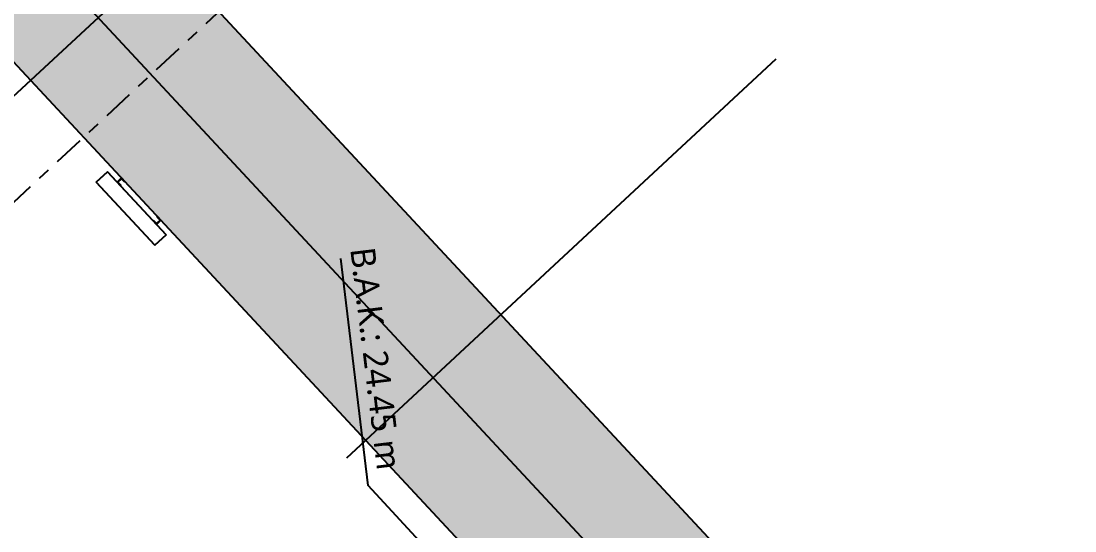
# Model space of a CAD drawing. Header units: millimetres. Extents: x 400392 to 401374, y 4543900 to 4544115.
# Drawn here: x 400510.23 to 400518.8, y 4544003.37 to 4544007.52 of the extents above; entities that cross this region are included whole.
import ezdxf

# ---------------------------------------------------------------- set-up
doc = ezdxf.new("R2010")
doc.units = ezdxf.units.MM
doc.linetypes.add('AKS', pattern=[3, 2.5, -0.25, 0, -0.25])
doc.linetypes.add('CENTER', pattern=[2, 1.25, -0.25, 0.25, -0.25])
doc.layers.add('A-DETL-GENF', color=92, linetype='Continuous', lineweight=9)
for name, color, linetype in [('aks prota', 2, 'AKS'), ('kolon tarama prota', 252, 'Continuous'), ('perde prota', 1, 'Continuous'), ('skesit prota', 7, 'Continuous')]:
    doc.layers.add(name, color=color, linetype=linetype)
doc.styles.add('Segoe UI Light_1', font='', dxfattribs={"height": 200})
doc.styles.get('Segoe UI Light_1').set_extended_font_data('Segoe UI Light')

# ---------------------------------------------------------------- blocks, each defined once
blk = doc.blocks.new('+24.06 mekanik')
at = {"layer": 'kolon tarama prota', "color": 253}
for p, q in [((101679.4, 204356.3), (101059.1, 203911.3)), ((101059.1, 203911.3), (99197.9, 203911.3)), ((98834.7, 202523.9), (98268.4, 202112.5)), ((98268.4, 202112.5), (98834.7, 202523.9)), ((98712.3, 202496.8), (98679.9, 202473.3)), ((98679.9, 202473.3), (98712.3, 202496.8)), ((98679.9, 202473.3), (98682.9, 202469.2)), ((98682.9, 202469.2), (98679.9, 202473.3)), ((98679.9, 202473.3), (98679.9, 202473.3)), ((98682.9, 202469.2), (98711.2, 202489.8)), ((98711.2, 202489.8), (98682.9, 202469.2)), ((98682.9, 202469.2), (98682.9, 202469.2)), ((98734.7, 202457.4), (98706.4, 202436.8)), ((98706.4, 202436.8), (98734.7, 202457.4)), ((98711.2, 202489.8), (98734.7, 202457.4)), ((98734.7, 202457.4), (98711.2, 202489.8)), ((98711.2, 202489.8), (98711.2, 202489.8)), ((98741.7, 202456.3), (98712.3, 202496.8)), ((98712.3, 202496.8), (98741.7, 202456.3)), ((98712.3, 202496.8), (98712.3, 202496.8)), ((98734.7, 202457.4), (98734.7, 202457.4)), ((98908.2, 202422.8), (98834.7, 202523.9)), ((98834.7, 202523.9), (98908.2, 202422.8)), ((98834.7, 202523.9), (98834.7, 202523.9)), ((98341.9, 202011.3), (98908.2, 202422.8)), ((98908.2, 202422.8), (98341.9, 202011.3)), ((98706.4, 202436.8), (98709.3, 202432.8)), ((98709.3, 202432.8), (98706.4, 202436.8)), ((98706.4, 202436.8), (98706.4, 202436.8)), ((98709.3, 202432.8), (98741.7, 202456.3)), ((98741.7, 202456.3), (98709.3, 202432.8)), ((98709.3, 202432.8), (98709.3, 202432.8)), ((98741.7, 202456.3), (98741.7, 202456.3)), ((98908.2, 202422.8), (98908.2, 202422.8)), ((98364.4, 202244), (98332, 202220.5)), ((98332, 202220.5), (98364.4, 202244)), ((98332, 202220.5), (98361.4, 202180.1)), ((98361.4, 202180.1), (98332, 202220.5)), ((98332, 202220.5), (98332, 202220.5)), ((98339, 202219.4), (98367.3, 202240)), ((98367.3, 202240), (98339, 202219.4)), ((98362.5, 202187), (98339, 202219.4)), ((98339, 202219.4), (98362.5, 202187)), ((98339, 202219.4), (98339, 202219.4)), ((98361.4, 202180.1), (98393.8, 202203.6)), ((98393.8, 202203.6), (98361.4, 202180.1)), ((98390.9, 202207.6), (98362.5, 202187)), ((98362.5, 202187), (98390.9, 202207.6)), ((98367.3, 202240), (98364.4, 202244)), ((98364.4, 202244), (98367.3, 202240)), ((98364.4, 202244), (98364.4, 202244)), ((98367.3, 202240), (98367.3, 202240)), ((98393.8, 202203.6), (98390.9, 202207.6)), ((98390.9, 202207.6), (98393.8, 202203.6)), ((98390.9, 202207.6), (98390.9, 202207.6)), ((98393.8, 202203.6), (98393.8, 202203.6)), ((98361.4, 202180.1), (98361.4, 202180.1)), ((98362.5, 202187), (98362.5, 202187)), ((98268.4, 202112.5), (98341.9, 202011.3)), ((98341.9, 202011.3), (98268.4, 202112.5)), ((98268.4, 202112.5), (98268.4, 202112.5)), ((98341.9, 202011.3), (98341.9, 202011.3))]:
    blk.add_line(p, q, dxfattribs=at)
at = {"layer": 'kolon tarama prota', "color": 253, "style": 'Segoe UI Light_1'}
blk.add_text('B.A.K.: 24.45 m', height=200, dxfattribs=at).set_placement((99129.9, 203997.2))

msp = doc.modelspace()

# ---------------------------------------------------------------- hatches: boundary and pattern name
at = {"layer": 'kolon tarama prota'}
h = msp.add_hatch(color=256, dxfattribs=at)
h.dxf.hatch_style = 1
h.paths.add_polyline_path([(400518.6554, 4544000.2644), (400500.2097, 4544020.0976), (400500.5026, 4544020.37), (400499.8216, 4544021.1022), (400499.5287, 4544020.8298), (400494.6253, 4544026.1021), (400494.9182, 4544026.3745), (400494.2372, 4544027.1067), (400493.9443, 4544026.8343), (400484.8107, 4544036.655), (400485.1184, 4544034.1216), (400516.7398, 4544000.1215), (400498.5065, 4543983.1639), (400490.4374, 4543991.8401), (400489.1193, 4543990.6142), (400489.8003, 4543989.882), (400490.02, 4543990.0863), (400498.2254, 4543981.2637), (400500.4545, 4543983.3368), (400500.7269, 4543983.0439), (400501.4591, 4543983.7249), (400501.1881, 4543984.0164), (400505.4718, 4543988.0004), (400505.7428, 4543987.7089), (400506.4751, 4543988.39), (400506.2027, 4543988.6829)])

# ---------------------------------------------------------------- linework, layer by layer
at = {"layer": 'aks prota', "ltscale": 10}
for p, q in [((400524.76, 4543992.5993), (400411.7644, 4544114.0949)), ((400488.1189, 4543986.4084), (400513.6551, 4544010.158)), ((400490.8344, 4543983.4676), (400516.3706, 4544007.2172))]:
    msp.add_line(p, q, dxfattribs=at)
at = {"layer": 'perde prota'}
for points in [[(400518.6554, 4544000.2644), (400506.2027, 4543988.6829), (400506.4751, 4543988.39), (400505.7428, 4543987.7089), (400505.4718, 4543988.0004), (400501.1881, 4543984.0164), (400501.4591, 4543983.7249), (400500.7269, 4543983.0439), (400500.4545, 4543983.3368), (400498.2254, 4543981.2637), (400490.02, 4543990.0863), (400489.8003, 4543989.882), (400489.1193, 4543990.6142), (400490.4374, 4543991.8401), (400498.5065, 4543983.1639), (400516.7398, 4544000.1215), (400485.1184, 4544034.1216), (400484.8107, 4544036.655), (400493.9443, 4544026.8343)], [(400518.6554, 4544000.2644), (400500.2097, 4544020.0976)]]:
    msp.add_lwpolyline(points, dxfattribs=at)
at = {"layer": 'skesit prota', "linetype": 'CENTER', "ltscale": 0.2}
msp.add_lwpolyline([(400513.9251, 4544009.5442), (400485.7666, 4543983.3557)], dxfattribs=at)

# ---------------------------------------------------------------- block references
at = {"layer": 'A-DETL-GENF', "xscale": 0.001, "yscale": 0.001, "zscale": 0.001, "rotation": 276.9239939588385}
msp.add_blockref('+24.06 mekanik', (400298.4438, 4544079.4828), dxfattribs=at)

doc.saveas('drawing.dxf')
